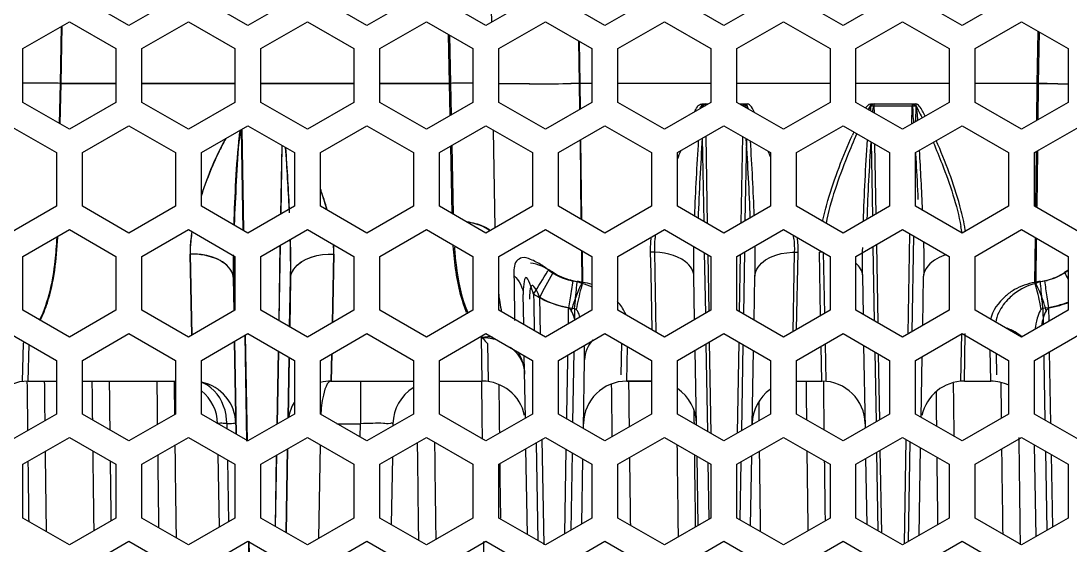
# Model space of a CAD drawing. Header units: millimetres. Extents: x 10297564 to 11610295, y -9287743 to -8409454.
# Drawn here: x 10493134 to 10494107, y -9079094 to -9078608 of the extents above; entities that cross this region are included whole.
import ezdxf

# ---------------------------------------------------------------- set-up
doc = ezdxf.new("R2010")
doc.units = ezdxf.units.MM
doc.header["$LTSCALE"] = 100
doc.layers.add('-0', color=7, linetype='Continuous')

# ---------------------------------------------------------------- blocks, each defined once
blk = doc.blocks.new('인버터 외형도')
at = {"layer": '-0', "linetype": 'Continuous'}
for p, q in [((93322.63, 52186.48), (93321.4, 52257.3)), ((93070.33, 52184.17), (93037.97, 52202.85)), ((93102.68, 52202.85), (93070.33, 52184.17)), ((93153.1, 52184.17), (93120.74, 52202.85)), ((93185.45, 52202.85), (93153.1, 52184.17)), ((93235.86, 52184.17), (93203.51, 52202.85)), ((93268.22, 52202.85), (93235.86, 52184.17)), ((93318.63, 52184.17), (93286.28, 52202.85)), ((93350.99, 52202.85), (93318.63, 52184.17)), ((93401.4, 52184.17), (93369.05, 52202.85)), ((93433.76, 52202.85), (93401.4, 52184.17)), ((93484.17, 52184.17), (93451.82, 52202.85)), ((93516.53, 52202.85), (93484.17, 52184.17)), ((93566.94, 52184.17), (93534.59, 52202.85)), ((93599.3, 52202.85), (93566.94, 52184.17)), ((93649.71, 52184.17), (93617.36, 52202.85)), ((93682.07, 52202.85), (93649.71, 52184.17)), ((92996.59, 52167.98), (93028.94, 52186.66)), ((93023.16, 52183.32), (93022.47, 52143.85)), ((93023.14, 52143.85), (93023.84, 52183.71)), ((93028.94, 52186.66), (93061.3, 52167.98)), ((93079.36, 52167.98), (93111.71, 52186.66)), ((93111.71, 52186.66), (93144.07, 52167.98)), ((93162.12, 52167.98), (93194.48, 52186.66)), ((93194.48, 52186.66), (93226.84, 52167.98)), ((93244.89, 52167.98), (93277.25, 52186.66)), ((93277.25, 52186.66), (93309.6, 52167.98)), ((93327.66, 52167.98), (93360.02, 52186.66)), ((93360.02, 52186.66), (93392.37, 52167.98)), ((93410.43, 52167.98), (93442.79, 52186.66)), ((93442.79, 52186.66), (93475.14, 52167.98)), ((93493.2, 52167.98), (93525.56, 52186.66)), ((93525.56, 52186.66), (93557.91, 52167.98)), ((93575.97, 52167.98), (93608.33, 52186.66)), ((93608.33, 52186.66), (93640.68, 52167.98)), ((93658.74, 52167.98), (93691.1, 52186.66)), ((93691.1, 52186.66), (93723.45, 52167.98)), ((93293.28, 52143.85), (93292.69, 52177.74)), ((93293.37, 52177.35), (93293.95, 52143.85)), ((93702.02, 52143.85), (93702.65, 52179.98)), ((93703.32, 52179.6), (93702.69, 52143.85)), ((92996.59, 52130.61), (92996.59, 52167.98)), ((93061.3, 52167.98), (93061.3, 52130.61)), ((93079.36, 52130.61), (93079.36, 52167.98)), ((93144.07, 52167.98), (93144.07, 52130.61)), ((93162.12, 52130.61), (93162.12, 52167.98)), ((93226.84, 52167.98), (93226.84, 52130.61)), ((93244.89, 52130.61), (93244.89, 52167.98)), ((93309.6, 52167.98), (93309.6, 52130.61)), ((93327.66, 52130.61), (93327.66, 52167.98)), ((93383.05, 52173.36), (93383.56, 52143.85)), ((93384.23, 52143.85), (93383.72, 52172.97)), ((93392.37, 52167.98), (93392.37, 52130.61)), ((93410.43, 52130.61), (93410.43, 52167.98)), ((93475.14, 52167.98), (93475.14, 52130.61)), ((93493.2, 52130.61), (93493.2, 52167.98)), ((93557.91, 52167.98), (93557.91, 52130.61)), ((93575.97, 52130.61), (93575.97, 52167.98)), ((93640.68, 52167.98), (93640.68, 52130.61)), ((93658.74, 52130.61), (93658.74, 52167.98)), ((93723.45, 52167.98), (93723.45, 52130.61)), ((93022.47, 52143.85), (93021.94, 52115.98)), ((93061.3, 52143.85), (93022.47, 52143.85)), ((93022.58, 52115.61), (93023.14, 52143.85)), ((93023.14, 52143.85), (93061.3, 52143.85)), ((93144.07, 52143.85), (93079.36, 52143.85)), ((93079.36, 52143.85), (93144.07, 52143.85)), ((93226.84, 52143.85), (93162.12, 52143.85)), ((93162.12, 52143.85), (93226.84, 52143.85)), ((93293.28, 52143.85), (93244.89, 52143.85)), ((93244.89, 52143.85), (93293.95, 52143.85)), ((93293.71, 52121.44), (93293.28, 52143.85)), ((93293.95, 52143.85), (93294.39, 52121.83)), ((93384.23, 52143.85), (93377.78, 52143.74)), ((93383.56, 52143.85), (93377.79, 52143.76)), ((93383.56, 52143.85), (93383.79, 52125.66)), ((93392.37, 52143.85), (93383.56, 52143.85)), ((93384.45, 52126.04), (93384.23, 52143.85)), ((93392.37, 52143.85), (93384.23, 52143.85)), ((93475.14, 52143.85), (93410.43, 52143.85)), ((93475.14, 52143.85), (93410.43, 52143.85)), ((93557.91, 52143.85), (93493.2, 52143.85)), ((93557.91, 52143.85), (93493.2, 52143.85)), ((93640.68, 52143.85), (93575.97, 52143.85)), ((93640.68, 52143.85), (93575.97, 52143.85)), ((93702.02, 52143.85), (93658.74, 52143.85)), ((93702.69, 52143.85), (93658.74, 52143.85)), ((93701.71, 52118.06), (93702.02, 52143.85)), ((93702.69, 52143.85), (93702.38, 52118.45)), ((93709, 52143.75), (93702.69, 52143.85)), ((93028.94, 52111.93), (92996.59, 52130.61)), ((93061.3, 52130.61), (93028.94, 52111.93)), ((93111.71, 52111.93), (93079.36, 52130.61)), ((93144.07, 52130.61), (93111.71, 52111.93)), ((93194.48, 52111.93), (93162.12, 52130.61)), ((93226.84, 52130.61), (93194.48, 52111.93)), ((93277.25, 52111.93), (93244.89, 52130.61)), ((93309.6, 52130.61), (93277.25, 52111.93)), ((93360.02, 52111.93), (93327.66, 52130.61)), ((93392.37, 52130.61), (93360.02, 52111.93)), ((93442.79, 52111.93), (93410.43, 52130.61)), ((93475.14, 52130.61), (93442.79, 52111.93)), ((93525.56, 52111.93), (93493.2, 52130.61)), ((93557.91, 52130.61), (93525.56, 52111.93)), ((93608.33, 52111.93), (93575.97, 52130.61)), ((93640.68, 52130.61), (93608.33, 52111.93)), ((93691.1, 52111.93), (93658.74, 52130.61)), ((93723.45, 52130.61), (93691.1, 52111.93)), ((93468.69, 52128.28), (93468.69, 52129.54)), ((93468.69, 52129.54), (93473.28, 52129.54)), ((93468.69, 52128.28), (93468.72, 52126.9)), ((93468.69, 52128.28), (93471.1, 52128.28)), ((93471.33, 52128.28), (93471.33, 52129.54)), ((93471.33, 52129.54), (93473.28, 52129.54)), ((93495.07, 52129.54), (93497.55, 52129.54)), ((93495.07, 52129.54), (93500.18, 52129.54)), ((93497.25, 52128.28), (93500.18, 52128.28)), ((93497.55, 52129.54), (93497.55, 52128.28)), ((93500.18, 52128.28), (93500.15, 52126.6)), ((93500.18, 52128.28), (93500.18, 52129.54)), ((93586.07, 52128.28), (93586.07, 52129.54)), ((93586.07, 52129.54), (93614.93, 52129.54)), ((93586.07, 52128.28), (93586.14, 52124.75)), ((93586.07, 52128.28), (93614.93, 52128.28)), ((93588.71, 52128.28), (93588.71, 52129.54)), ((93588.71, 52129.54), (93617.56, 52129.54)), ((93588.8, 52123.21), (93588.71, 52128.28)), ((93588.71, 52128.28), (93617.56, 52128.28)), ((93614.71, 52115.62), (93614.93, 52128.28)), ((93614.93, 52129.54), (93614.93, 52128.28)), ((93617.56, 52128.28), (93617.37, 52117.15)), ((93617.56, 52129.54), (93617.56, 52128.28)), ((92987.56, 52114.42), (93019.91, 52095.74)), ((93037.97, 52095.74), (93070.33, 52114.42)), ((93070.33, 52114.42), (93102.68, 52095.74)), ((93120.74, 52095.74), (93153.1, 52114.42)), ((93149.92, 52041.53), (93148.7, 52111.88)), ((93148.77, 52111.93), (93150, 52041.48)), ((93153.1, 52114.42), (93185.45, 52095.74)), ((93203.51, 52095.74), (93235.86, 52114.42)), ((93235.86, 52114.42), (93268.22, 52095.74)), ((93286.28, 52095.74), (93318.63, 52114.42)), ((93318.63, 52114.42), (93350.99, 52095.74)), ((93325.13, 52043.45), (93323.94, 52111.36)), ((93369.05, 52095.74), (93401.4, 52114.42)), ((93401.4, 52114.42), (93433.76, 52095.74)), ((93451.82, 52095.74), (93484.17, 52114.42)), ((93484.17, 52114.42), (93516.53, 52095.74)), ((93534.59, 52095.74), (93566.94, 52114.42)), ((93566.94, 52114.42), (93599.3, 52095.74)), ((93617.36, 52095.74), (93649.71, 52114.42)), ((93649.71, 52114.42), (93682.07, 52095.74)), ((93700.13, 52095.74), (93732.48, 52114.42)), ((93384.05, 52104.4), (93384.73, 52049.32)), ((93385.42, 52048.93), (93384.72, 52104.79)), ((93469.09, 52105.71), (93470.1, 52047.83)), ((93472.76, 52046.29), (93471.69, 52107.21)), ((93496.12, 52046.6), (93497.17, 52106.91)), ((93499.78, 52105.41), (93498.78, 52048.13)), ((93586.51, 52103.12), (93587.41, 52051.52)), ((93590.02, 52053.02), (93589.17, 52101.59)), ((93019.91, 52095.74), (93019.91, 52058.38)), ((93037.97, 52058.38), (93037.97, 52095.74)), ((93102.68, 52095.74), (93102.68, 52058.38)), ((93120.74, 52058.38), (93120.74, 52095.74)), ((93176.79, 52100.74), (93175.95, 52052.89)), ((93176.03, 52052.94), (93176.86, 52100.7)), ((93185.45, 52095.74), (93185.45, 52058.38)), ((93203.51, 52058.38), (93203.51, 52095.74)), ((93268.22, 52095.74), (93268.22, 52058.38)), ((93286.28, 52058.38), (93286.28, 52095.74)), ((93295.08, 52053.3), (93294.13, 52100.27)), ((93294.81, 52100.67), (93295.77, 52052.9)), ((93350.99, 52095.74), (93350.99, 52058.38)), ((93369.05, 52058.38), (93369.05, 52095.74)), ((93433.76, 52095.74), (93433.76, 52058.38)), ((93451.82, 52058.38), (93451.82, 52095.74)), ((93516.53, 52095.74), (93516.53, 52058.38)), ((93534.59, 52058.38), (93534.59, 52095.74)), ((93599.3, 52095.74), (93599.3, 52058.38)), ((93617.36, 52058.38), (93617.36, 52095.74)), ((93682.07, 52095.74), (93682.07, 52058.38)), ((93700.13, 52058.38), (93700.13, 52095.74)), ((93700.96, 52058.37), (93701.44, 52096.5)), ((93702.11, 52096.88), (93701.63, 52058.36)), ((93019.91, 52058.38), (92987.56, 52039.7)), ((93070.33, 52039.7), (93037.97, 52058.38)), ((93102.68, 52058.38), (93070.33, 52039.7)), ((93153.1, 52039.7), (93120.74, 52058.38)), ((93185.45, 52058.38), (93153.1, 52039.7)), ((93235.86, 52039.7), (93203.51, 52058.38)), ((93268.22, 52058.38), (93235.86, 52039.7)), ((93318.63, 52039.7), (93286.28, 52058.38)), ((93350.99, 52058.38), (93318.63, 52039.7)), ((93401.4, 52039.7), (93369.05, 52058.38)), ((93433.76, 52058.38), (93401.4, 52039.7)), ((93484.17, 52039.7), (93451.82, 52058.38)), ((93516.53, 52058.38), (93484.17, 52039.7)), ((93566.94, 52039.7), (93534.59, 52058.38)), ((93599.3, 52058.38), (93566.94, 52039.7)), ((93649.71, 52039.7), (93617.36, 52058.38)), ((93682.07, 52058.38), (93649.71, 52039.7)), ((93732.48, 52039.7), (93700.13, 52058.38)), ((92996.59, 52023.5), (93028.94, 52042.19)), ((93028.94, 52042.19), (93061.3, 52023.5)), ((93079.36, 52023.5), (93111.71, 52042.19)), ((93111.71, 52042.19), (93144.07, 52023.5)), ((93162.12, 52023.5), (93194.48, 52042.19)), ((93194.48, 52042.19), (93226.84, 52023.5)), ((93244.89, 52023.5), (93277.25, 52042.19)), ((93277.25, 52042.19), (93309.6, 52023.5)), ((93327.66, 52023.5), (93360.02, 52042.19)), ((93360.02, 52042.19), (93392.37, 52023.5)), ((93410.43, 52023.5), (93442.79, 52042.19)), ((93442.79, 52042.19), (93475.14, 52023.5)), ((93493.2, 52023.5), (93525.56, 52042.19)), ((93525.56, 52042.19), (93557.91, 52023.5)), ((93575.97, 52023.5), (93608.33, 52042.19)), ((93608.33, 52042.19), (93640.68, 52023.5)), ((93612.16, 51969.68), (93613.38, 52039.27)), ((93615.98, 52037.76), (93614.82, 51971.21)), ((93658.74, 52023.5), (93691.1, 52042.19)), ((93691.1, 52042.19), (93723.45, 52023.5)), ((93700.3, 52005.52), (93700.69, 52036.65)), ((93701.35, 52036.26), (93700.96, 52004.8)), ((93175.57, 52031.27), (93174.66, 51978.91)), ((93174.74, 51978.86), (93175.65, 52031.31)), ((93587.78, 52030.32), (93588.68, 51978.81)), ((93591.34, 51977.27), (93590.39, 52031.83)), ((92996.59, 51986.14), (92996.59, 52023.5)), ((93061.3, 52023.5), (93061.3, 51986.14)), ((93079.36, 51986.14), (93079.36, 52023.5)), ((93112.89, 52025.2), (93114.02, 51968.8)), ((93114.09, 51968.84), (93112.97, 52025.2)), ((93144.07, 52023.5), (93144.07, 51986.14)), ((93162.12, 51986.14), (93162.12, 52023.5)), ((93211.83, 51977.48), (93212.78, 52025.2)), ((93212.86, 52025.2), (93211.91, 51977.53)), ((93226.84, 52023.5), (93226.84, 51986.14)), ((93244.89, 51986.14), (93244.89, 52023.5)), ((93309.6, 52023.5), (93309.6, 51986.14)), ((93327.66, 51986.14), (93327.66, 52023.5)), ((93385.01, 52027.76), (93385.3, 52004.79)), ((93385.96, 52005.52), (93385.69, 52027.37)), ((93392.37, 52023.5), (93392.37, 51986.14)), ((93410.43, 51986.14), (93410.43, 52023.5)), ((93433.43, 52012), (93433.15, 52026.56)), ((93435.78, 52026.56), (93436.89, 51970.87)), ((93470.47, 52026.2), (93471.21, 51983.87)), ((93473.82, 51985.38), (93473.13, 52024.67)), ((93475.14, 52023.5), (93475.14, 51986.14)), ((93493.2, 51986.14), (93493.2, 52023.5)), ((93495.05, 51985.08), (93495.74, 52024.97)), ((93498.41, 52026.51), (93497.66, 51983.57)), ((93533.09, 52026.56), (93532.81, 52012)), ((93534.65, 51972.71), (93535.73, 52026.56)), ((93550.82, 52012.02), (93550.53, 52026.56)), ((93553.16, 52026.56), (93554.01, 51983.89)), ((93557.91, 52023.5), (93557.91, 51986.14)), ((93575.97, 51986.14), (93575.97, 52023.5)), ((93640.68, 52023.5), (93640.68, 51986.14)), ((93658.74, 51986.14), (93658.74, 52023.5)), ((93723.45, 52023.5), (93723.45, 51986.14)), ((93362.11, 52014.09), (93361.71, 52013.44)), ((93142.99, 52008.25), (93143.37, 51986.13)), ((93143.45, 51986.13), (93143.06, 52008.25)), ((93182.1, 51974.61), (93182.69, 52008.25)), ((93182.77, 52008.25), (93182.18, 51974.56)), ((93365.06, 52011.94), (93365.28, 52012.36)), ((93434.22, 51972.41), (93433.43, 52012)), ((93463.77, 51979.58), (93463.24, 52009.8)), ((93505.1, 51979.28), (93505.63, 52009.8)), ((93532.81, 52012), (93532, 51971.18)), ((93551.4, 51982.38), (93550.82, 52012.02)), ((93581.09, 51983.19), (93580.62, 52009.8)), ((93622.42, 51975.6), (93623.01, 52009.8)), ((93379, 52006.55), (93377.86, 51999.08)), ((93344.94, 51976.17), (93344.58, 51997.01)), ((93351.78, 51997.33), (93351.89, 51991.23)), ((93356.47, 51969.52), (93356.02, 51995.12)), ((93710.12, 51987.78), (93708.93, 51995.56)), ((93028.94, 51967.46), (92996.59, 51986.14)), ((93061.3, 51986.14), (93028.94, 51967.46)), ((93111.71, 51967.46), (93079.36, 51986.14)), ((93144.07, 51986.14), (93111.71, 51967.46)), ((93194.48, 51967.46), (93162.12, 51986.14)), ((93226.84, 51986.14), (93194.48, 51967.46)), ((93277.25, 51967.46), (93244.89, 51986.14)), ((93309.6, 51986.14), (93277.25, 51967.46)), ((93360.02, 51967.46), (93327.66, 51986.14)), ((93351.89, 51991.23), (93352.23, 51971.96)), ((93392.37, 51986.14), (93360.02, 51967.46)), ((93375.95, 51976.66), (93376.15, 51987.77)), ((93380.29, 51987.33), (93380.15, 51979.08)), ((93442.79, 51967.46), (93410.43, 51986.14)), ((93475.14, 51986.14), (93442.79, 51967.46)), ((93525.56, 51967.46), (93493.2, 51986.14)), ((93557.91, 51986.14), (93525.56, 51967.46)), ((93608.33, 51967.46), (93575.97, 51986.14)), ((93640.68, 51986.14), (93608.33, 51967.46)), ((93691.1, 51967.46), (93658.74, 51986.14)), ((93723.45, 51986.14), (93691.1, 51967.46)), ((93705.97, 51987.34), (93706.17, 51976.16)), ((93710.28, 51978.54), (93710.12, 51987.78)), ((92987.56, 51969.95), (93019.91, 51951.27)), ((92996.76, 51963.07), (92996.24, 51936.93)), ((93037.97, 51951.27), (93070.33, 51969.95)), ((93070.33, 51969.95), (93102.68, 51951.27)), ((93120.74, 51951.27), (93153.1, 51969.95)), ((93143.75, 51964.55), (93144.88, 51899.97)), ((93144.95, 51899.93), (93143.83, 51964.6)), ((93152.47, 51895.22), (93151.19, 51968.85)), ((93151.27, 51968.9), (93152.56, 51895.22)), ((93153.1, 51969.95), (93185.45, 51951.27)), ((93203.51, 51951.27), (93235.86, 51969.95)), ((93235.86, 51969.95), (93268.22, 51951.27)), ((93286.28, 51951.27), (93318.63, 51969.95)), ((93316.05, 51936.84), (93315.45, 51967.02)), ((93318.63, 51969.95), (93350.99, 51951.27)), ((93319.66, 51963.07), (93320.19, 51936.93)), ((93369.05, 51951.27), (93401.4, 51969.95)), ((93401.4, 51969.95), (93433.76, 51951.27)), ((93412.94, 51963.29), (93412.51, 51941.32)), ((93451.82, 51951.27), (93484.17, 51969.95)), ((93475.3, 51900.35), (93474.19, 51964.18)), ((93484.17, 51969.95), (93516.53, 51951.27)), ((93493.57, 51900.66), (93494.68, 51963.89)), ((93534.59, 51951.27), (93566.94, 51969.95)), ((93566.94, 51969.95), (93599.3, 51951.27)), ((93617.36, 51951.27), (93649.71, 51969.95)), ((93649.36, 51969.96), (93648.69, 51936.84)), ((93649.71, 51969.95), (93682.07, 51951.27)), ((93651.32, 51936.84), (93651.98, 51969.9)), ((93700.13, 51951.27), (93732.48, 51969.95)), ((93000.37, 51936.84), (93000.88, 51962.26)), ((93174.29, 51957.71), (93173.41, 51906.95)), ((93173.48, 51907), (93174.37, 51957.67)), ((93211.02, 51936.84), (93211.4, 51955.82)), ((93211.48, 51955.87), (93211.1, 51936.84)), ((93379.77, 51957.46), (93378.9, 51908.22)), ((93416.55, 51936.84), (93417.04, 51960.93)), ((93465.05, 51906.27), (93464.14, 51958.38)), ((93471.58, 51962.68), (93472.64, 51901.88)), ((93497.29, 51962.38), (93496.24, 51902.19)), ((93503.83, 51906.58), (93504.73, 51958.08)), ((93552.32, 51936.84), (93551.82, 51961.22)), ((93554.44, 51962.73), (93554.95, 51936.84)), ((93582.47, 51904.19), (93581.46, 51961.57)), ((93589.06, 51957.18), (93589.91, 51908.49)), ((93592.51, 51909.99), (93591.72, 51955.65)), ((93669.7, 51936.84), (93669.27, 51958.66)), ((93673.45, 51956.24), (93673.75, 51941.27)), ((93711.53, 51907.33), (93710.65, 51957.35)), ((93019.91, 51951.27), (93019.91, 51913.91)), ((93037.97, 51913.91), (93037.97, 51951.27)), ((93102.68, 51951.27), (93102.68, 51913.91)), ((93120.74, 51913.91), (93120.74, 51951.27)), ((93181, 51911.34), (93181.73, 51953.42)), ((93181.81, 51953.37), (93181.08, 51911.38)), ((93185.45, 51951.27), (93185.45, 51913.91)), ((93203.51, 51913.91), (93203.51, 51951.27)), ((93268.22, 51951.27), (93268.22, 51913.91)), ((93286.28, 51913.91), (93286.28, 51951.27)), ((93346.08, 51911.07), (93345.32, 51954.54)), ((93350.99, 51951.27), (93350.99, 51913.91)), ((93369.05, 51913.91), (93369.05, 51951.27)), ((93374.85, 51913.81), (93375.51, 51951.16)), ((93375.51, 51951.16), (93375.57, 51955.04)), ((93386.4, 51903.89), (93387.23, 51951.56)), ((93433.76, 51951.27), (93433.76, 51913.91)), ((93451.82, 51913.91), (93451.82, 51951.27)), ((93516.53, 51951.27), (93516.53, 51913.91)), ((93534.59, 51913.91), (93534.59, 51951.27)), ((93599.3, 51951.27), (93599.3, 51913.91)), ((93617.36, 51913.91), (93617.36, 51951.27)), ((93621.3, 51911.63), (93622.04, 51953.97)), ((93682.07, 51951.27), (93682.07, 51913.91)), ((93700.13, 51913.91), (93700.13, 51951.27)), ((93706.54, 51954.97), (93706.59, 51951.6)), ((93706.59, 51951.6), (93707.32, 51909.75)), ((93000.37, 51936.84), (93019.91, 51936.84)), ((93000.37, 51936.84), (93019.91, 51936.84)), ((93037.97, 51936.84), (93102.68, 51936.84)), ((93037.97, 51936.84), (93102.68, 51936.84)), ((93211.02, 51936.84), (93268.22, 51936.84)), ((93211.1, 51936.84), (93268.22, 51936.84)), ((93231.38, 51936.84), (93231.38, 51907.27)), ((93286.28, 51936.84), (93316.05, 51936.84)), ((93286.28, 51936.84), (93316.05, 51936.84)), ((93433.76, 51936.84), (93416.55, 51936.84)), ((93416.55, 51936.84), (93433.76, 51936.84)), ((93534.59, 51936.84), (93552.32, 51936.84)), ((93534.59, 51936.84), (93552.32, 51936.84)), ((93651.32, 51936.84), (93669.7, 51936.84)), ((93651.32, 51936.84), (93669.7, 51936.84)), ((93019.91, 51913.91), (92987.56, 51895.23)), ((93070.33, 51895.23), (93037.97, 51913.91)), ((93102.68, 51913.91), (93070.33, 51895.23)), ((93153.1, 51895.23), (93120.74, 51913.91)), ((93185.45, 51913.91), (93153.1, 51895.23)), ((93235.86, 51895.23), (93203.51, 51913.91)), ((93268.22, 51913.91), (93235.86, 51895.23)), ((93318.63, 51895.23), (93286.28, 51913.91)), ((93350.99, 51913.91), (93318.63, 51895.23)), ((93401.4, 51895.23), (93369.05, 51913.91)), ((93374.8, 51910.59), (93374.85, 51913.81)), ((93433.76, 51913.91), (93401.4, 51895.23)), ((93484.17, 51895.23), (93451.82, 51913.91)), ((93516.53, 51913.91), (93484.17, 51895.23)), ((93566.94, 51895.23), (93534.59, 51913.91)), ((93599.3, 51913.91), (93566.94, 51895.23)), ((93649.71, 51895.23), (93617.36, 51913.91)), ((93682.07, 51913.91), (93649.71, 51895.23)), ((93732.48, 51895.23), (93700.13, 51913.91)), ((93138.41, 51907.43), (93138.47, 51903.67)), ((93215.01, 51907.27), (93231.38, 51907.27)), ((93231.22, 51897.91), (93231.38, 51907.27)), ((93253.95, 51907.27), (93253.93, 51905.66)), ((92996.59, 51879.03), (93028.94, 51897.71)), ((93028.94, 51897.71), (93061.3, 51879.03)), ((93079.36, 51879.03), (93111.71, 51897.71)), ((93111.71, 51897.71), (93144.07, 51879.03)), ((93162.12, 51879.03), (93194.48, 51897.71)), ((93194.48, 51897.71), (93226.84, 51879.03)), ((93244.89, 51879.03), (93277.25, 51897.71)), ((93277.25, 51897.71), (93309.6, 51879.03)), ((93327.66, 51879.03), (93360.02, 51897.71)), ((93360.02, 51897.71), (93392.37, 51879.03)), ((93410.43, 51879.03), (93442.79, 51897.71)), ((93442.79, 51897.71), (93475.14, 51879.03)), ((93493.2, 51879.03), (93525.56, 51897.71)), ((93525.56, 51897.71), (93557.91, 51879.03)), ((93575.97, 51879.03), (93608.33, 51897.71)), ((93608.33, 51897.71), (93640.68, 51879.03)), ((93658.74, 51879.03), (93691.1, 51897.71)), ((93691.1, 51897.71), (93723.45, 51879.03)), ((93203.32, 51892.61), (93202.18, 51827.44)), ((93347.49, 51830.23), (93346.45, 51889.88)), ((93353.62, 51894.02), (93354.8, 51826)), ((93359.04, 51822.98), (93357.75, 51896.41)), ((93609.61, 51823.74), (93610.88, 51896.24)), ((93613.49, 51894.73), (93612.28, 51825.28)), ((93619.87, 51829.66), (93620.93, 51890.44)), ((93701.16, 51828.81), (93700.05, 51892.54)), ((93133.25, 51835.43), (93132.37, 51885.79)), ((93173.03, 51885.33), (93172.17, 51835.88)), ((93172.24, 51835.83), (93173.1, 51885.37)), ((93179.61, 51831.58), (93180.62, 51889.71)), ((93180.7, 51889.76), (93179.68, 51831.54)), ((93253.55, 51884.03), (93252.73, 51837.15)), ((93373.4, 51830.72), (93374.43, 51889.4)), ((93378.53, 51887.03), (93377.59, 51833.14)), ((93385.24, 51837.56), (93386.03, 51882.7)), ((93466.26, 51836.55), (93465.42, 51884.65)), ((93502.6, 51836.25), (93503.45, 51884.95)), ((93583.63, 51837.25), (93582.84, 51883)), ((93590.28, 51887.3), (93591.23, 51832.86)), ((93593.89, 51831.33), (93592.88, 51888.8)), ((93707.7, 51888.13), (93708.66, 51833.13)), ((93712.78, 51835.51), (93711.91, 51885.7)), ((92996.59, 51841.67), (92996.59, 51879.03)), ((93061.3, 51879.03), (93061.3, 51841.67)), ((93079.36, 51841.67), (93079.36, 51879.03)), ((93138.85, 51882.05), (93139.6, 51839.1)), ((93144.07, 51879.03), (93144.07, 51841.67)), ((93162.12, 51841.67), (93162.12, 51879.03)), ((93226.84, 51879.03), (93226.84, 51841.67)), ((93244.89, 51841.67), (93244.89, 51879.03)), ((93309.6, 51879.03), (93309.6, 51841.67)), ((93327.66, 51841.67), (93327.66, 51879.03)), ((93392.37, 51879.03), (93392.37, 51841.67)), ((93410.43, 51841.67), (93410.43, 51879.03)), ((93473.02, 51880.26), (93473.71, 51840.85)), ((93475.14, 51879.03), (93475.14, 51841.67)), ((93493.2, 51841.67), (93493.2, 51879.03)), ((93495.86, 51880.57), (93495.16, 51840.54)), ((93557.91, 51879.03), (93557.91, 51841.67)), ((93575.97, 51841.67), (93575.97, 51879.03)), ((93640.68, 51879.03), (93640.68, 51841.67)), ((93658.74, 51841.67), (93658.74, 51879.03)), ((93723.45, 51879.03), (93723.45, 51841.67)), ((93028.94, 51822.99), (92996.59, 51841.67)), ((93061.3, 51841.67), (93028.94, 51822.99)), ((93111.71, 51822.99), (93079.36, 51841.67)), ((93144.07, 51841.67), (93111.71, 51822.99)), ((93194.48, 51822.99), (93162.12, 51841.67)), ((93226.84, 51841.67), (93194.48, 51822.99)), ((93277.25, 51822.99), (93244.89, 51841.67)), ((93309.6, 51841.67), (93277.25, 51822.99)), ((93360.02, 51822.99), (93327.66, 51841.67)), ((93392.37, 51841.67), (93360.02, 51822.99)), ((93442.79, 51822.99), (93410.43, 51841.67)), ((93475.14, 51841.67), (93442.79, 51822.99)), ((93525.56, 51822.99), (93493.2, 51841.67)), ((93557.91, 51841.67), (93525.56, 51822.99)), ((93608.33, 51822.99), (93575.97, 51841.67)), ((93640.68, 51841.67), (93608.33, 51822.99)), ((93691.1, 51822.99), (93658.74, 51841.67)), ((93723.45, 51841.67), (93691.1, 51822.99)), ((93037.97, 51806.8), (93070.33, 51825.48)), ((93070.33, 51825.48), (93102.68, 51806.8)), ((93120.74, 51806.8), (93153.1, 51825.48)), ((93153.1, 51825.48), (93185.45, 51806.8)), ((93154.97, 51751.84), (93153.69, 51825.49)), ((93153.77, 51825.49), (93155.06, 51751.89)), ((93203.51, 51806.8), (93235.86, 51825.48)), ((93235.86, 51825.48), (93268.22, 51806.8)), ((93286.28, 51806.8), (93318.63, 51825.48)), ((93318.63, 51825.48), (93350.99, 51806.8)), ((93369.05, 51806.8), (93401.4, 51825.48)), ((93401.4, 51825.48), (93433.76, 51806.8)), ((93451.82, 51806.8), (93484.17, 51825.48)), ((93484.17, 51825.48), (93516.53, 51806.8)), ((93534.59, 51806.8), (93566.94, 51825.48)), ((93566.94, 51825.48), (93599.3, 51806.8)), ((93617.36, 51806.8), (93649.71, 51825.48)), ((93649.71, 51825.48), (93682.07, 51806.8))]:
    blk.add_line(p, q, dxfattribs=at)
for centre, radius, start, end in [((92997.01, 50733.52), 1410.56, 88.9658, 89.67207), ((93319.19, 50699.8), 1444.28, 90.37509, 91.02789), ((93320.09, 50682.86), 1461.23, 90.39965, 91.025), ((93337.98, 54244.67), 2101.26, 270.29526, 270.46095), ((93338.91, 54202.39), 2058.98, 270.27697, 270.44394), ((93331.64, 55060.68), 2917.3, 270.45608, 270.90624), ((93330.54, 55096.35), 2952.98, 270.47237, 270.91688), ((93761.31, 55542.02), 3398.68, 269.00053, 269.1184), ((93758.82, 55323.68), 3180.32, 269.1024, 269.36487), ((93757.72, 55291.16), 3147.8, 269.11344, 269.37867), ((93487.01, 52113.84), 23.01, 145.03239, 147.07912), ((93600.5, 52114.7), 21.48, 144.40826, 145.94065), ((93964.63, 51937.42), 426.71, 156.12916, 156.44732), ((93909.92, 51909.92), 492.73, 157.67599, 158.43557), ((93052.68, 51907.34), 499.51, 21.77851, 22.27418), ((91257.93, 51955.08), 2363.85, 3.25584, 3.41448), ((91549.32, 51970.86), 2074.67, 2.33951, 3.49512), ((91428.05, 51964.04), 2193.5, 2.58681, 3.27459), ((92966.36, 51986.11), 251.73, 18.38914, 19.5931), ((92980.74, 51991.08), 236.44, 17.3599, 19.57077), ((93012.59, 52001.3), 203.08, 15.52726, 18.43789), ((93022.21, 52004.13), 192.97, 15.50205, 17.33479), ((93535.14, 52023.98), 115.58, 7.85477, 10.11924), ((93535.37, 52023.58), 118.01, 8.48696, 10.05314), ((93215.56, 52023.87), 102.81, 170.57908, 173.50868), ((93214.64, 52024.02), 101.8, 170.58307, 173.81677), ((93532.81, 52026.45), 97.1, 172.83415, 174.54255), ((93436.65, 52026.51), 96.52, 5.48003, 6.97417), ((93768.11, 52016.95), 625.19, 179.30392, 180.02925), ((93773.1, 52016.97), 630.11, 179.35177, 180.05046), ((93551.13, 51974.65), 51.91, 87.94257, 90.66428), ((93644.53, 52016.83), 501.62, 180.02328, 180.9798), ((93641.8, 52016.79), 498.81, 180.04221, 180.97993), ((93755.02, 51961.71), 61.03, 121.22388, 123.90619), ((108592.7, 52229.93), 15256.16, 180.825066, 180.94268), ((91858.34, 52928.32), 1759.86, 328.06086, 328.67716), ((90650.71, 53460.17), 3076.54, 331.56233, 331.91808), ((93385.87, 52040.56), 34.58, 256.5517, 263.6658), ((93385.43, 52041.78), 35.82, 257.7619, 259.65442), ((93701.47, 52039.16), 33.11, 280.05902, 283.05288), ((95055.31, 52722.08), 1511.34, 208.00814, 208.20615), ((93372.49, 51970.98), 36.16, 69.25827, 79.63662), ((93378.21, 51972.19), 34.22, 76.91068, 83.53642), ((93373.16, 51960.21), 46.2, 65.03185, 74.76883), ((93708.06, 51972.13), 34.28, 96.47034, 103.08407), ((93713.76, 51970.98), 36.16, 100.36603, 110.74204), ((93513.37, 52019.96), 187.27, 186.74733, 188.23594), ((93476.47, 52014.54), 149.97, 188.20386, 190.76271), ((93384.85, 52016.9), 85.34, 201.96796, 202.61513), ((93456.96, 52010.96), 130.14, 190.81714, 191.1458), ((93700.77, 52046.62), 59.58, 279.02839, 287.47906), ((93700.21, 52048.5), 61.54, 287.45217, 290.3546), ((93699.94, 52049.23), 62.32, 290.35226, 292.22245), ((93699.31, 52049.27), 62.35, 291.19124, 291.90923), ((93699.25, 52049.42), 62.51, 291.90929, 292.80036), ((93384.23, 52017.04), 85.43, 202.34432, 202.94445), ((93395.35, 51975.51), 21.87, 20.43702, 24.16282), ((93669.95, 51942.32), 33.17, 63.40762, 70.53848), ((93670.55, 51943.53), 31.83, 59.9591, 63.39835), ((92956.89, 52002.44), 56.03, 315.35791, 316.7308), ((93360.65, 52003.98), 58.38, 218.46818, 219.27411), ((93321.37, 51935.95), 31.62, 94.65402, 100.79499), ((93315.6, 51932.13), 34.89, 85.67107, 90.25194), ((93361.49, 52004.25), 58.69, 218.50925, 220.15181), ((93360.65, 52003.54), 57.59, 220.14683, 224.63543), ((93315.65, 51932.37), 34.64, 74.92335, 85.72255), ((93315.42, 51941.16), 30.15, 30.43611, 32.33248), ((93315.4, 51941.17), 30.15, 13.55404, 30.39664), ((93000.37, 51906.74), 30.1, 90.00019, 179), ((138143.64, 52441.15), 45146.98, 180.640044, 180.683628), ((138143.64, 52441.15), 45134.94, 180.640036, 180.675045), ((138188.78, 52441.15), 45146.98, 180.640035, 180.674442), ((138188.78, 52441.15), 45134.94, 180.640206, 180.683506), ((138233.93, 52441.15), 45146.98, 180.640035, 180.678152), ((138233.93, 52441.15), 45134.94, 180.640393, 180.669325), ((93114.66, 51916.71), 20.14, 67.73775, 72.27206), ((93114.65, 51906.74), 30.1, 1, 78.10763), ((93211.1, 51906.74), 30.1, 90, 104.73043), ((138459.67, 52441.15), 45146.98, 180.640101, 180.691095), ((93316.05, 51906.74), 30.1, 11.89402, 89.99981), ((138459.67, 52441.15), 45134.94, 180.643666, 180.686001), ((93416.55, 51906.74), 30.1, 90.00028, 179), ((138549.96, 52441.15), 45146.98, 180.642648, 180.689105), ((138549.96, 52441.15), 45134.94, 180.640183, 180.680523), ((138685.4, 52441.15), 45146.98, 180.639922, 180.674442), ((93552.32, 51906.74), 30.1, 1, 89.99992), ((138685.4, 52441.15), 45134.94, 180.640227, 180.683506), ((93651.32, 51906.74), 30.1, 90.00013, 168.15518), ((138775.69, 52441.15), 45134.94, 180.642027, 180.689059), ((93669.7, 51906.74), 30.1, 65.42506, 89.99972), ((138820.84, 52441.15), 45146.98, 180.641529, 180.672675), ((93101.9, 51906.74), 30.1, 1, 50.86505), ((93284.05, 51906.74), 30.1, 122.0704, 179), ((93434.94, 51906.74), 30.1, 1, 55.84011), ((93533.94, 51906.74), 30.1, 126.04001, 179), ((138775.69, 52441.15), 45146.98, 180.649503, 180.679993), ((93211.1, 51906.74), 30.1, 149.39719, 170.14549), ((138640.25, 52441.15), 45134.94, 180.659088, 180.675045), ((93311.46, 51907.33), 107.87, 175.24486, 176.47543), ((138595.11, 52441.15), 45134.94, 180.666402, 180.677954), ((138820.84, 52441.15), 45134.94, 180.689903, 180.784751), ((138233.93, 52441.15), 45134.94, 180.696561, 180.778612), ((138414.52, 52441.15), 45146.98, 180.694186, 180.780625), ((138414.52, 52441.15), 45134.94, 180.69421, 180.779828), ((138595.11, 52441.15), 45146.98, 180.696245, 180.77743), ((138143.64, 52441.15), 45134.94, 180.702039, 180.77306), ((138188.78, 52441.15), 45146.98, 180.701796, 180.771953), ((138233.93, 52441.15), 45146.98, 180.705139, 180.769522), ((138549.96, 52441.15), 45134.94, 180.707518, 180.767507), ((138595.11, 52441.15), 45134.94, 180.705316, 180.768872), ((138640.25, 52441.15), 45134.94, 180.702039, 180.77306), ((138685.4, 52441.15), 45146.98, 180.701796, 180.771953), ((138775.69, 52441.15), 45146.98, 180.707348, 180.766477), ((138820.84, 52441.15), 45146.98, 180.699662, 180.775073), ((138143.64, 52441.15), 45146.98, 180.710615, 180.763971), ((138188.78, 52441.15), 45134.94, 180.710869, 180.763394), ((138459.67, 52441.15), 45134.94, 180.713582, 180.761005), ((138685.4, 52441.15), 45134.94, 180.710869, 180.763394), ((138459.67, 52441.15), 45146.98, 180.781398, 180.869235)]:
    blk.add_arc(centre, radius, start, end, dxfattribs=at)
for points, knots in [([(93023.14, 52143.85), (93020.59, 52143.9), (93011.64, 52144.02), (93002.68, 52144.14), (92996.27, 52144.03)], [0, 0, 0, 0, 0.284935, 1, 1, 1, 1]), ([(93005.09, 52144.06), (93004.22, 52144.06), (93001.28, 52144.07), (92998.34, 52144.07), (92996.27, 52144.04)], [0, 0, 0, 0, 0.295189, 1, 1, 1, 1]), ([(93348.81, 52143.44), (93346.51, 52143.43), (93339.35, 52143.41), (93332.19, 52143.41), (93327.34, 52143.55)], [0, 0, 0, 0, 0.321546, 1, 1, 1, 1]), ([(93348.86, 52143.43), (93346.53, 52143.42), (93339.4, 52143.41), (93332.26, 52143.41), (93327.46, 52143.56)], [0, 0, 0, 0, 0.326789, 1, 1, 1, 1]), ([(93467.68, 52126.78), (93467.76, 52127.08), (93467.99, 52127.66), (93468.44, 52128.11), (93468.69, 52128.28)], [0, 0, 0, 0, 0.497675, 1, 1, 1, 1]), ([(93471.33, 52129.54), (93470.62, 52129.54), (93469.35, 52128.66), (93468.54, 52127.58), (93468.16, 52127.02)], [0, 0, 0, 0, 0.509133, 1, 1, 1, 1]), ([(93500.18, 52128.28), (93500.43, 52128.3), (93500.47, 52127.22), (93500.62, 52126.73), (93500.68, 52126.3)], [0, 0, 0, 0, 0.361987, 1, 1, 1, 1]), ([(93500.59, 52127.21), (93500.74, 52126.99), (93501.05, 52126.54), (93501.34, 52126.09), (93501.48, 52125.86)], [0, 0, 0, 0, 0.500349, 1, 1, 1, 1]), ([(93585, 52125.13), (93584.98, 52125.74), (93584.96, 52126.9), (93585.63, 52127.98), (93586.07, 52128.28)], [0, 0, 0, 0, 0.529983, 1, 1, 1, 1]), ([(93614.93, 52129.54), (93616.96, 52129.54), (93619.4, 52124.87), (93621.18, 52121.69), (93622.07, 52119.87)], [0, 0, 0, 0, 0.500339, 1, 1, 1, 1]), ([(93616.27, 52116.52), (93616.13, 52118.48), (93615.45, 52122.26), (93616.05, 52126.65), (93614.93, 52128.28)], [0, 0, 0, 0, 0.4986, 1, 1, 1, 1]), ([(93624.12, 52121.05), (93622.9, 52123.48), (93621.54, 52126.68), (93618.5, 52129.54), (93617.56, 52129.54)], [0, 0, 0, 0, 0.743533, 1, 1, 1, 1]), ([(93617.56, 52128.28), (93618.19, 52128.32), (93617.87, 52125.76), (93618.59, 52123.04), (93618.65, 52119.9), (93618.79, 52117.97)], [0, 0, 0, 0, 0.18053, 0.443361, 1, 1, 1, 1]), ([(93147.24, 52107.4), (93147.32, 52108.08), (93147.47, 52109.39), (93147.65, 52110.7), (93147.76, 52111.34)], [0, 0, 0, 0, 0.513365, 1, 1, 1, 1]), ([(93576.52, 52108.89), (93574.2, 52103.6), (93565.73, 52083.31), (93558.25, 52062.41), (93555.13, 52046.48)], [0, 0, 0, 0, 0.262558, 1, 1, 1, 1]), ([(93137.69, 52105.53), (93135.85, 52102.27), (93129.4, 52089.23), (93123.97, 52075.71), (93120.57, 52065.47)], [0, 0, 0, 0, 0.257919, 1, 1, 1, 1]), ([(93147.24, 52106.6), (93145.83, 52096.43), (93145.13, 52075.89), (93143.9, 52055.44), (93143.54, 52045.21)], [0, 0, 0, 0, 0.500707, 1, 1, 1, 1]), ([(93552.77, 52047.84), (93553.78, 52052.75), (93559.1, 52073.31), (93566.99, 52093.09), (93573.47, 52107.93)], [0, 0, 0, 0, 0.236377, 1, 1, 1, 1]), ([(93629.71, 52102.87), (93631.81, 52097.91), (93639.54, 52078.88), (93646.26, 52059.24), (93648.92, 52044.29)], [0, 0, 0, 0, 0.261836, 1, 1, 1, 1]), ([(93651.56, 52044.18), (93650.7, 52049.07), (93645.83, 52069.59), (93638.13, 52089.29), (93631.82, 52104.09)], [0, 0, 0, 0, 0.23585, 1, 1, 1, 1]), ([(93020.16, 52036.63), (93019.89, 52031.21), (93018.43, 52011.77), (93014.47, 51992.05), (93008.2, 51979.39)], [0, 0, 0, 0, 0.277577, 1, 1, 1, 1]), ([(93008.63, 51978.92), (93010.64, 51982.9), (93017.97, 52001.41), (93020.1, 52021.49), (93020.85, 52036.83)], [0, 0, 0, 0, 0.22491, 1, 1, 1, 1]), ([(93321.43, 52041.23), (93321.16, 52041.45), (93320.59, 52041.89), (93320, 52042.29), (93319.7, 52042.49)], [0, 0, 0, 0, 0.488206, 1, 1, 1, 1]), ([(93305.22, 51984.57), (93303.84, 51987.93), (93298.76, 52002.95), (93296.75, 52018.83), (93295.92, 52030.98)], [0, 0, 0, 0, 0.229934, 1, 1, 1, 1]), ([(93296.66, 52030.01), (93296.95, 52025.88), (93298.39, 52010.62), (93301.52, 51995.36), (93305.71, 51984.97)], [0, 0, 0, 0, 0.270207, 1, 1, 1, 1]), ([(93142.99, 52008.25), (93142.95, 52010.5), (93138.02, 52022.53), (93122.84, 52025.32), (93112.89, 52025.2)], [0, 0, 0, 0, 0.183999, 1, 1, 1, 1]), ([(93137.41, 52018.2), (93135.87, 52019.43), (93128.45, 52023.85), (93119.57, 52025.28), (93112.97, 52025.2)], [0, 0, 0, 0, 0.229902, 1, 1, 1, 1]), ([(93182.69, 52008.25), (93182.73, 52010.5), (93187.66, 52022.53), (93202.84, 52025.32), (93212.78, 52025.2)], [0, 0, 0, 0, 0.184002, 1, 1, 1, 1]), ([(93182.77, 52008.25), (93182.81, 52010.5), (93187.74, 52022.53), (93202.92, 52025.32), (93212.86, 52025.2)], [0, 0, 0, 0, 0.184004, 1, 1, 1, 1]), ([(93349.7, 52021.45), (93347.79, 52022.2), (93344.15, 52023.57), (93337.75, 52019.3), (93338.07, 52013.65), (93338.13, 52010.25)], [0, 0, 0, 0, 0.297593, 0.507089, 1, 1, 1, 1]), ([(93461.74, 52015.01), (93460.66, 52016.88), (93453.04, 52024.59), (93441.53, 52026.65), (93433.15, 52026.56)], [0, 0, 0, 0, 0.205214, 1, 1, 1, 1]), ([(93505.63, 52009.8), (93505.67, 52012.02), (93510.65, 52024), (93525.79, 52026.67), (93535.73, 52026.56)], [0, 0, 0, 0, 0.182725, 1, 1, 1, 1]), ([(93638.86, 52024.66), (93636.56, 52023.98), (93629.72, 52021.46), (93623.1, 52014.87), (93623.01, 52009.8)], [0, 0, 0, 0, 0.321923, 1, 1, 1, 1]), ([(93143.06, 52008.25), (93143.05, 52009.1), (93142.49, 52012.99), (93139.79, 52016.3), (93137.41, 52018.2)], [0, 0, 0, 0, 0.216554, 1, 1, 1, 1]), ([(93351.78, 51997.33), (93350.43, 52001.36), (93345.47, 52016.62), (93344.51, 52001.01), (93344.58, 51997)], [0, 0, 0, 0, 0.514971, 1, 1, 1, 1]), ([(93356.03, 51995.12), (93354.85, 51998.18), (93349.54, 52009.21), (93348.91, 51997.01), (93348.84, 51993.73)], [0, 0, 0, 0, 0.499914, 1, 1, 1, 1]), ([(93385.3, 52004.79), (93384.59, 52003.47), (93381.65, 51997.35), (93379.43, 51990.9), (93378, 51985.81)], [0, 0, 0, 0, 0.221299, 1, 1, 1, 1]), ([(93380.29, 51987.33), (93380.76, 51992.25), (93381.35, 51998.54), (93381.93, 52004.82), (93382.06, 52006.19)], [0, 0, 0, 0, 0.781941, 1, 1, 1, 1]), ([(93385.96, 52005.52), (93385.52, 52004.17), (93383.72, 51997.94), (93382.34, 51991.59), (93381.45, 51986.62)], [0, 0, 0, 0, 0.219763, 1, 1, 1, 1]), ([(93686.18, 52000.44), (93683.93, 51999.11), (93676.71, 51993.8), (93670.75, 51985.89), (93669.53, 51979.61)], [0, 0, 0, 0, 0.289985, 1, 1, 1, 1]), ([(93704.8, 51986.62), (93704.5, 51988.34), (93703.27, 51994.7), (93701.74, 52001.01), (93700.3, 52005.52)], [0, 0, 0, 0, 0.269485, 1, 1, 1, 1]), ([(93708.26, 51985.81), (93706.83, 51990.89), (93704.58, 51997.33), (93701.66, 52003.46), (93700.96, 52004.8)], [0, 0, 0, 0, 0.778006, 1, 1, 1, 1]), ([(93705.96, 51987.33), (93705.8, 51989.04), (93705.21, 51995.33), (93704.62, 52001.61), (93704.2, 52006.19)], [0, 0, 0, 0, 0.271281, 1, 1, 1, 1]), ([(93685.97, 51997.45), (93684.74, 51996.5), (93680.52, 51992.83), (93676.98, 51988.3), (93675.22, 51984.66)], [0, 0, 0, 0, 0.277599, 1, 1, 1, 1]), ([(93378, 51985.81), (93377.72, 51986.2), (93377.16, 51986.92), (93376.49, 51987.53), (93376.15, 51987.77)], [0, 0, 0, 0, 0.533143, 1, 1, 1, 1]), ([(93380.28, 51987.34), (93380.49, 51987.26), (93380.9, 51987.04), (93381.27, 51986.77), (93381.45, 51986.62)], [0, 0, 0, 0, 0.479138, 1, 1, 1, 1]), ([(93382.87, 51984.67), (93382.69, 51985.04), (93382.28, 51985.73), (93381.75, 51986.35), (93381.45, 51986.62)], [0, 0, 0, 0, 0.50062, 1, 1, 1, 1]), ([(93704.8, 51986.62), (93704.49, 51986.35), (93703.11, 51984.53), (93702.47, 51982.32), (93701.99, 51980.54)], [0, 0, 0, 0, 0.181653, 1, 1, 1, 1]), ([(93705.97, 51987.34), (93705.77, 51987.26), (93705.36, 51987.04), (93704.99, 51986.77), (93704.8, 51986.62)], [0, 0, 0, 0, 0.479184, 1, 1, 1, 1]), ([(93708.26, 51985.81), (93708.53, 51986.21), (93709.1, 51986.93), (93709.78, 51987.54), (93710.12, 51987.78)], [0, 0, 0, 0, 0.535399, 1, 1, 1, 1]), ([(93380.49, 51979.24), (93380.4, 51979.61), (93380.22, 51980.34), (93380.01, 51981.07), (93379.91, 51981.42)], [0, 0, 0, 0, 0.511132, 1, 1, 1, 1]), ([(93383.97, 51981.53), (93383.82, 51982.07), (93383.52, 51983.14), (93383.12, 51984.18), (93382.87, 51984.67)], [0, 0, 0, 0, 0.502548, 1, 1, 1, 1]), ([(93138.41, 51907.49), (93138.35, 51910.54), (93137.08, 51921.44), (93129.69, 51932.32), (93122.29, 51935.35)], [0, 0, 0, 0, 0.276545, 1, 1, 1, 1]), ([(93211.1, 51936.84), (93208.71, 51936.84), (93205.14, 51927.52), (93204.38, 51921.3), (93203.96, 51916.27)], [0, 0, 0, 0, 0.321784, 1, 1, 1, 1]), ([(93138.41, 51907.49), (93137.57, 51907.49), (93135.46, 51907.39), (93133.27, 51907.7), (93132.05, 51907.3)], [0, 0, 0, 0, 0.395781, 1, 1, 1, 1]), ([(93138.41, 51907.49), (93139.99, 51907.51), (93141.35, 51906.81), (93144.81, 51908.04), (93144.82, 51907.49)], [0, 0, 0, 0, 0.740242, 1, 1, 1, 1]), ([(93253.95, 51907.27), (93253.97, 51907.85), (93250.4, 51906.86), (93246.98, 51907.85), (93239.41, 51907.3), (93234.26, 51907.34), (93231.38, 51907.27)], [0, 0, 0, 0, 0.077191, 0.292926, 0.617362, 1, 1, 1, 1])]:
    blk.add_open_spline(points, degree=3, knots=knots, dxfattribs=at)
for points in [[(93463.69, 52124.01), (93464.89, 52126.19), (93466.21, 52129.54), (93468.69, 52129.54)], [(93497.55, 52129.54), (93498.82, 52129.54), (93499.84, 52128.24), (93500.59, 52127.21)], [(93505.43, 52123.57), (93504.16, 52125.9), (93502.83, 52129.54), (93500.18, 52129.54)], [(93583.03, 52127.2), (93583.78, 52128.24), (93584.8, 52129.54), (93586.07, 52129.54)], [(93588.71, 52129.54), (93586.82, 52129.54), (93585.6, 52127.23), (93584.63, 52125.62)], [(93587.76, 52123.69), (93587.7, 52125.25), (93587.7, 52127.09), (93588.71, 52128.28)], [(93147.68, 52111.39), (93147.65, 52109.79), (93147.45, 52108.19), (93147.24, 52106.6)], [(93137.57, 52105.46), (93130.58, 52093.02), (93125.25, 52079.64), (93120.71, 52066.11)], [(93143.47, 52045.26), (93144.2, 52066), (93144.98, 52086.77), (93147.24, 52107.4)], [(93463.83, 52051.44), (93464.48, 52069.05), (93465.45, 52086.66), (93466.55, 52104.25)], [(93466.41, 52049.95), (93467.08, 52068.59), (93468.11, 52087.21), (93469.28, 52105.83)], [(93502.45, 52050.25), (93501.79, 52068.68), (93500.78, 52087.1), (93499.61, 52105.51)], [(93502.34, 52103.93), (93503.43, 52086.54), (93504.38, 52069.14), (93505.02, 52051.73)], [(93581.09, 52047.87), (93581.73, 52066.79), (93582.75, 52085.7), (93583.96, 52104.6)], [(93583.78, 52049.42), (93584.41, 52067.33), (93585.38, 52085.24), (93586.5, 52103.13)], [(93179.17, 52099.36), (93180.41, 52084.24), (93181.22, 52069.08), (93181.87, 52053.91)], [(93181.85, 52056.3), (93181.2, 52070.65), (93180.43, 52085), (93179.26, 52099.32)], [(93313.12, 52045.57), (93310.61, 52046.41), (93308, 52047.01), (93305.38, 52047.42)], [(93317.05, 52044.29), (93313.4, 52045.95), (93309.43, 52046.94), (93305.46, 52047.51)], [(93319.7, 52042.49), (93317.67, 52043.81), (93315.42, 52044.8), (93313.12, 52045.57)], [(93321.85, 52041.43), (93320.4, 52042.59), (93318.75, 52043.52), (93317.05, 52044.29)], [(93433.15, 52026.56), (93433.08, 52030.01), (93433.27, 52033.48), (93433.64, 52036.92)], [(93535.72, 52026.56), (93535.79, 52029.9), (93535.61, 52033.26), (93535.26, 52036.59)], [(93113.41, 52035.49), (93113.03, 52032.08), (93112.83, 52028.64), (93112.9, 52025.2)], [(93113.44, 52034.98), (93113.09, 52031.74), (93112.91, 52028.47), (93112.97, 52025.2)], [(93182.51, 52035.27), (93182.74, 52026.27), (93182.85, 52017.26), (93182.69, 52008.25)], [(93182.77, 52008.25), (93182.93, 52017.28), (93182.82, 52026.3), (93182.59, 52035.32)], [(93212.78, 52025.2), (93212.82, 52027.39), (93212.76, 52029.59), (93212.61, 52031.77)], [(93212.86, 52025.2), (93212.9, 52027.38), (93212.84, 52029.55), (93212.69, 52031.72)], [(93436.15, 52035.69), (93435.86, 52032.65), (93435.72, 52029.6), (93435.79, 52026.56)], [(93463.24, 52009.79), (93463.12, 52016.65), (93463.15, 52023.51), (93463.26, 52030.36)], [(93505.61, 52030.66), (93505.72, 52023.71), (93505.75, 52016.75), (93505.63, 52009.8)], [(93532.72, 52035.73), (93533.01, 52032.68), (93533.15, 52029.62), (93533.09, 52026.56)], [(93580.62, 52009.79), (93580.51, 52016.41), (93580.53, 52023.02), (93580.63, 52029.64)], [(93622.93, 52033.76), (93623.1, 52025.77), (93623.15, 52017.78), (93623.01, 52009.8)], [(93357.44, 52017.39), (93354.99, 52018.97), (93352.42, 52020.4), (93349.7, 52021.45)], [(93357.4, 52016.73), (93354.92, 52017.83), (93352.26, 52018.77), (93349.55, 52018.87)], [(93365.28, 52012.36), (93362.75, 52013.97), (93360.14, 52015.5), (93357.4, 52016.73)], [(93362.11, 52014.09), (93360.59, 52015.25), (93359.04, 52016.36), (93357.44, 52017.39)], [(93362.11, 52014.09), (93366.75, 52010.65), (93372.18, 52008), (93377.84, 52006.78)], [(93463.24, 52009.8), (93463.21, 52011.61), (93462.64, 52013.44), (93461.74, 52015.01)], [(93579.12, 52015.01), (93578.35, 52016.35), (93577.32, 52017.55), (93576.18, 52018.6)], [(93580.62, 52009.8), (93580.59, 52011.61), (93580.02, 52013.44), (93579.12, 52015.01)], [(93338.13, 52010.25), (93341.75, 52006.93), (93344.49, 52001.91), (93344.58, 51997.01)], [(93377.83, 52006.93), (93373.4, 52007.99), (93369.12, 52009.9), (93365.28, 52012.36)], [(93704.19, 52006.2), (93705.79, 52006.37), (93707.38, 52006.67), (93708.94, 52007.06)], [(93708.94, 52007.06), (93713.19, 52008.13), (93717.28, 52010), (93720.97, 52012.36)], [(93723.48, 52013.61), (93719.13, 52010.52), (93714.15, 52008.1), (93708.95, 52006.9)], [(93392.49, 52003.95), (93390.38, 52004.7), (93388.18, 52005.27), (93385.96, 52005.52)], [(93700.96, 52004.79), (93695.56, 52003.44), (93690.38, 52000.85), (93685.97, 51997.45)], [(93700.3, 52005.52), (93695.43, 52004.39), (93690.48, 52003), (93686.18, 52000.44)], [(93708.93, 51995.56), (93708.37, 51999.22), (93707.81, 52002.89), (93707.26, 52006.55)], [(93359.43, 51992.99), (93356.78, 51994.25), (93354.22, 51995.69), (93351.78, 51997.33)], [(93356.02, 51995.12), (93363.37, 51990.86), (93371.84, 51988.24), (93380.29, 51987.33)], [(93376.14, 51987.78), (93370.38, 51988.73), (93364.7, 51990.49), (93359.43, 51992.99)], [(93377.86, 51999.08), (93377.29, 51995.31), (93376.71, 51991.55), (93376.14, 51987.78)], [(93415.3, 51984.46), (93414.04, 51987.26), (93412.21, 51989.82), (93410.16, 51992.11)], [(93379.91, 51981.42), (93379.45, 51982.95), (93378.91, 51984.5), (93378, 51985.81)], [(93708.26, 51985.81), (93706.28, 51982.82), (93705.69, 51979.07), (93705.05, 51975.54)], [(93721.85, 51991.14), (93716.77, 51989.17), (93711.38, 51987.86), (93705.96, 51987.33)], [(93675.22, 51984.66), (93674.15, 51982.43), (93673.38, 51980), (93673.14, 51977.54)], [(93701.99, 51980.54), (93701.3, 51978.02), (93700.83, 51975.44), (93700.43, 51972.86)], [(93691.07, 51967.8), (93689.66, 51969.05), (93688.11, 51970.14), (93686.48, 51971.08)], [(93323.11, 51967.51), (93321.68, 51967.61), (93320.24, 51967.59), (93318.81, 51967.47)], [(93392.97, 51965.61), (93389.6, 51961.84), (93387.32, 51956.62), (93387.23, 51951.56)], [(93335.52, 51960.54), (93339.18, 51957.76), (93342.27, 51953.9), (93343.96, 51949.62)], [(93387.23, 51951.56), (93387.29, 51954.91), (93387.2, 51958.27), (93387, 51961.61)], [(93343.96, 51949.62), (93344.94, 51947.14), (93345.49, 51944.43), (93345.54, 51941.76)]]:
    blk.add_open_spline(points, degree=3, dxfattribs=at)

msp = doc.modelspace()

# ---------------------------------------------------------------- block references
at = {"xscale": 1.333333333333333, "yscale": 1.333333333333333, "zscale": 1.333333333333333}
msp.add_blockref('인버터 외형도', (10369140.57, -9148190.99), dxfattribs=at)

doc.saveas('drawing.dxf')
